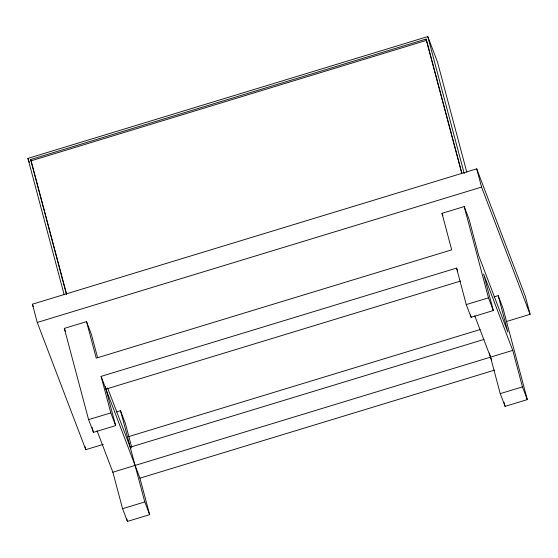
<?xml version="1.0" encoding="UTF-8"?>
<svg xmlns="http://www.w3.org/2000/svg" width="558" height="558" viewBox="0 0 558 558"><rect width="100%" height="100%" fill="white"/><g stroke="black" fill="none" stroke-linecap="round" stroke-linejoin="round"><path stroke-width="0.84" d="M64.149 294.624L27.9 158.402L427.777 36.57L437.486 62.015L466.795 172.178M30.606 159.546L426.04 39.074L426.521 40.343L31.095 160.823L30.606 159.546L66.576 294.715M103.3 444.349L85.793 449.678L37.253 322.454L32.399 304.208L476.706 168.844L525.245 296.068L530.1 314.314L506.762 321.429M37.253 322.454L481.561 187.09L530.1 314.314M105.295 386.617L115.666 425.601L93.451 432.366L88.596 419.644L64.323 328.404L86.539 321.638L91.393 334.361L97.573 357.587M86.539 321.638L96.248 358.131L451.694 249.844L441.985 213.344L464.2 206.579L469.055 219.301L478.764 255.794L507.885 332.136L498.175 295.642L494.06 296.891M115.666 425.601L110.812 412.878L101.103 376.378L456.549 268.091L457.762 271.272M105.957 389.107L460.566 281.065M88.596 419.644L110.812 412.878M466.258 304.584L488.473 297.819L493.328 310.541L471.112 317.307L466.258 304.584L456.549 268.091M116.406 411.95L120.514 410.695L125.369 423.424L131.772 447.474M128.305 436.726L480.082 329.555M130.23 447.195L484.009 339.41M97.064 430.79L112.869 472.207L512.739 350.382L522.455 386.875L527.31 399.598L505.095 406.37L500.24 393.648L489.422 353.005M101.103 376.378L139.939 478.164L494.548 370.128M122.579 508.708L144.794 501.935L149.649 514.657L127.433 521.43L122.579 508.708L112.869 472.207M500.24 393.648L522.455 386.875M498.175 295.642L503.03 308.365L527.31 399.598M512.739 350.382L483.619 274.048L493.328 310.541M441.985 213.344L442.892 215.73M474.725 315.73L491.738 360.329M27.9 158.402L29.414 162.378M107.61 387.908L130.837 448.785M64.323 328.404L65.537 331.585M32.399 304.208L33.327 306.635M476.706 168.844L481.561 187.09M427.777 36.57L464.249 173.643M426.751 41.187L461.822 173.001M426.04 39.074L461.78 173.405M464.2 206.579L488.473 297.819M503.986 402.22L505.095 406.37M470.45 314.824L471.112 317.307M139.939 478.164L149.649 514.657M120.514 410.695L144.794 501.935M126.764 518.919L127.433 521.43M31.095 160.823L66.388 293.473M92.126 427.393L93.451 432.366M84.914 446.365L85.793 449.678"/></g></svg>
